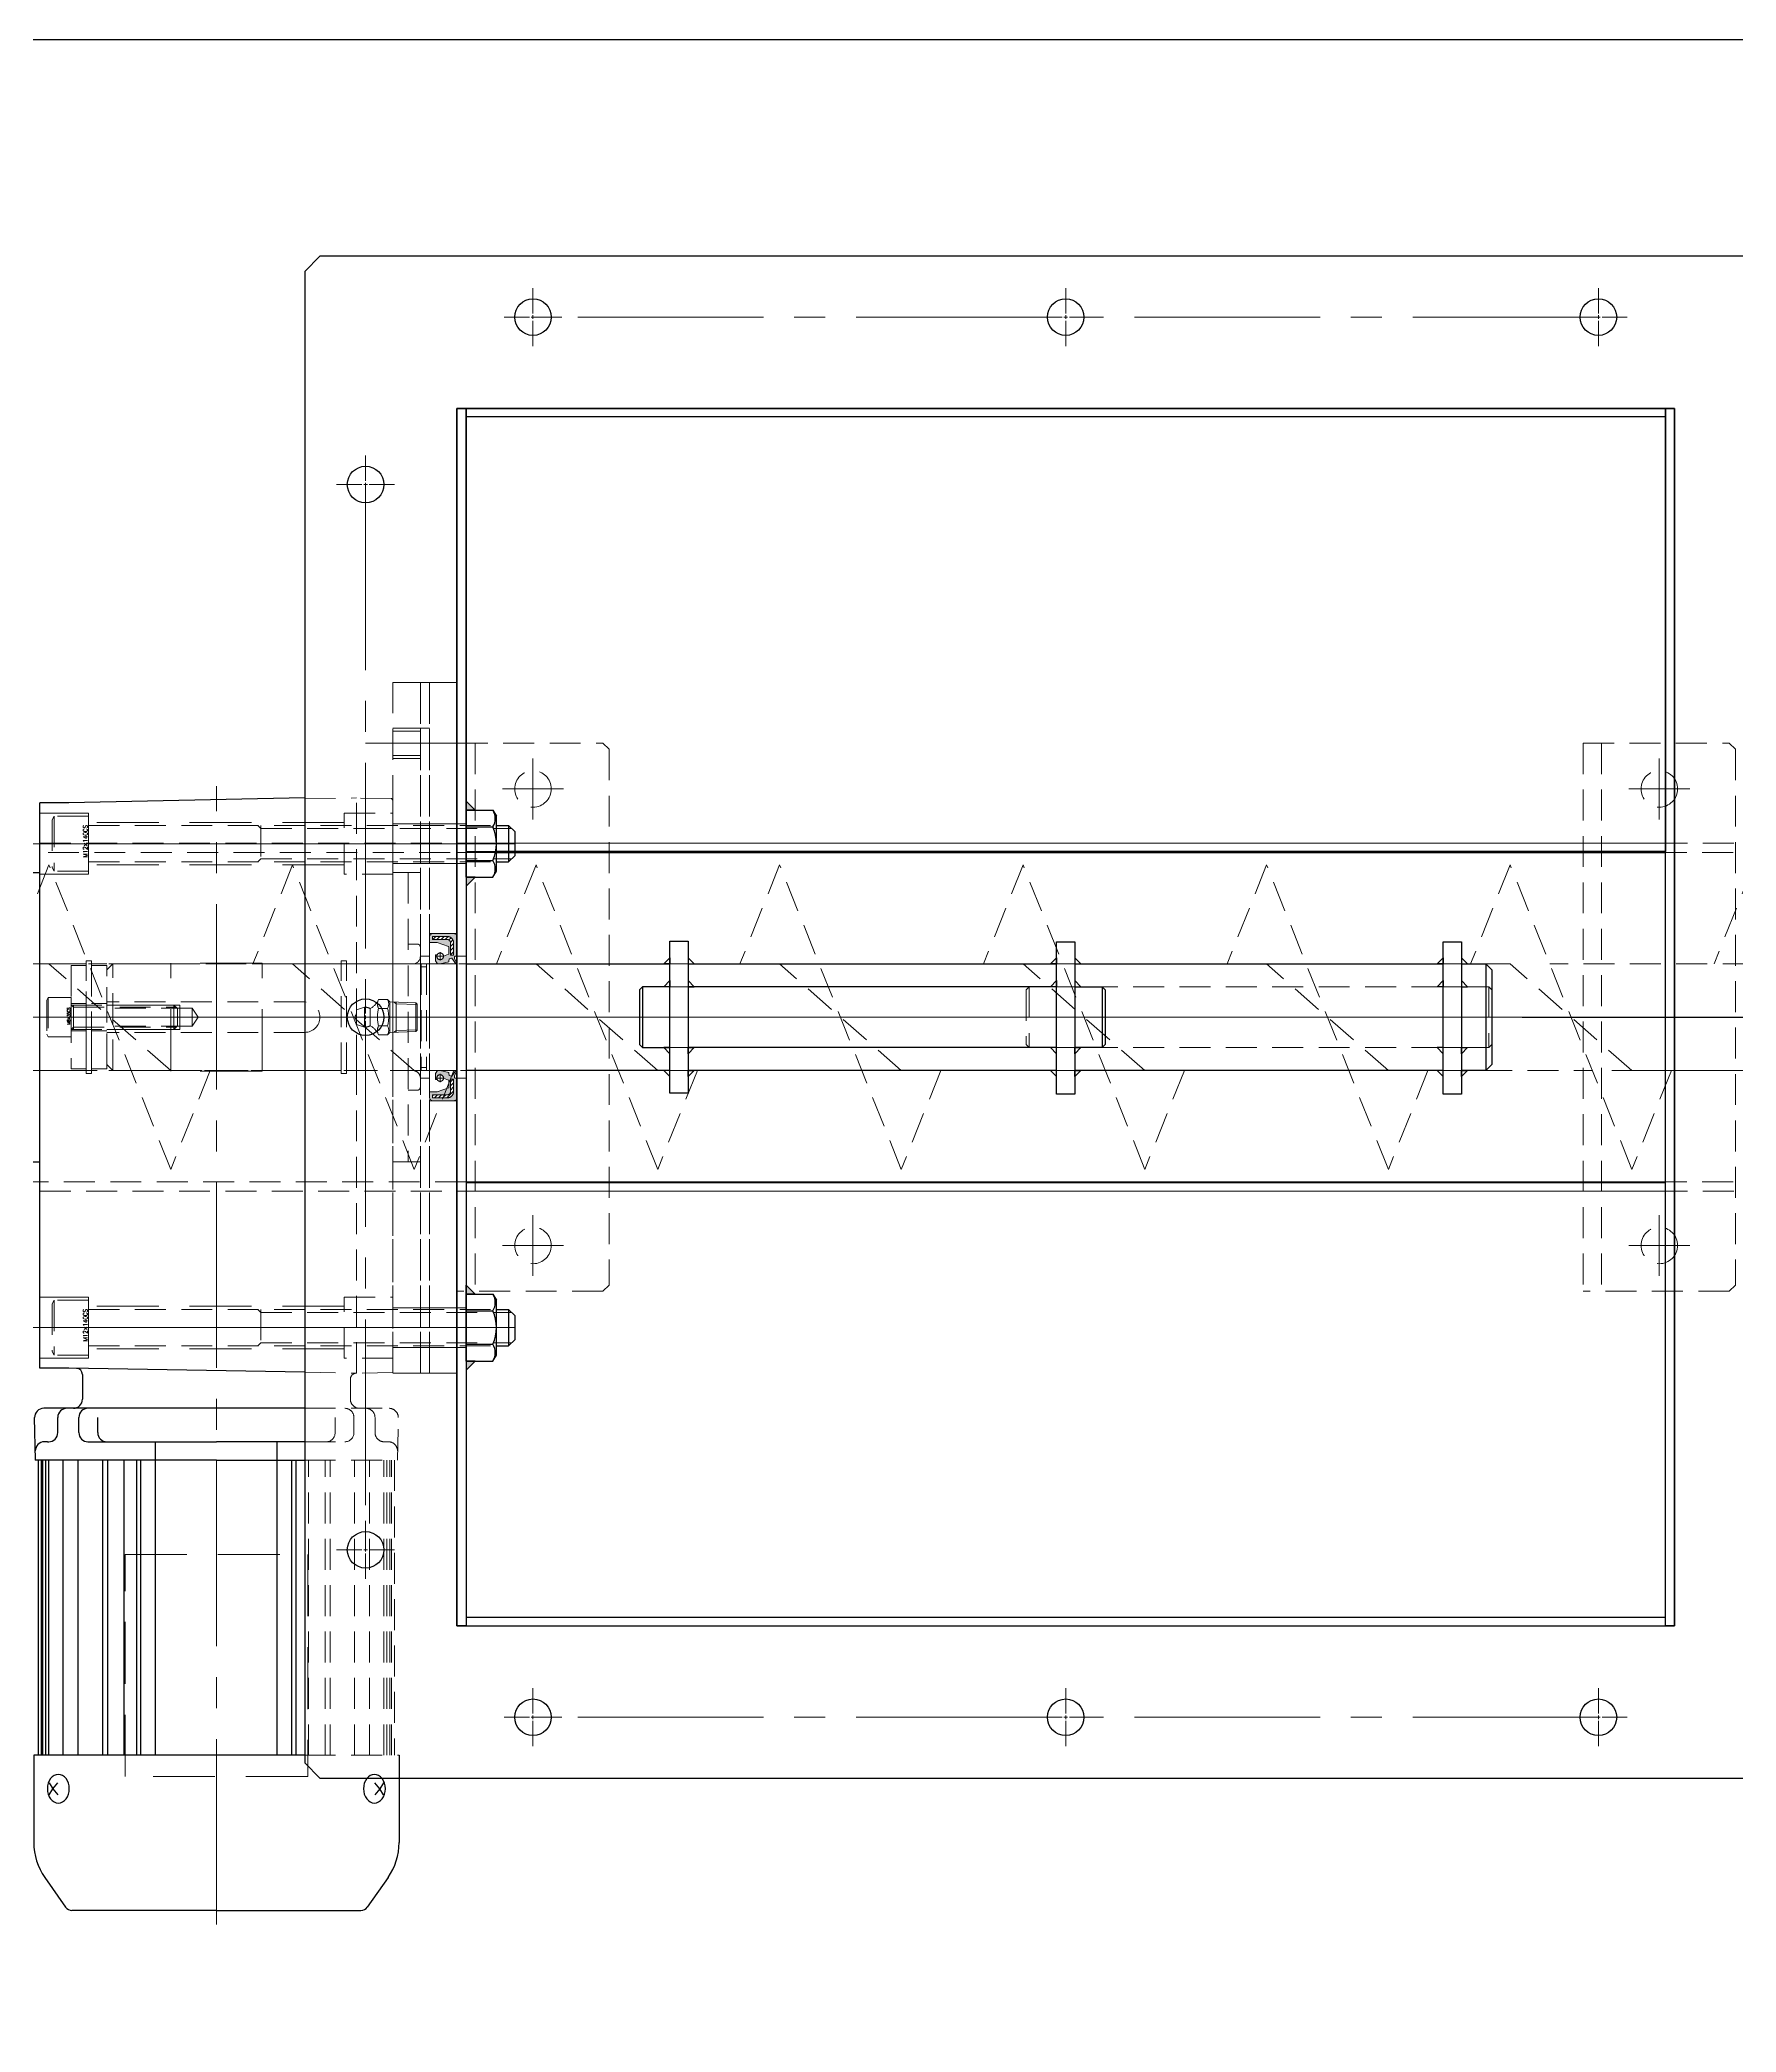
# Model space of a CAD drawing. Header units: millimetres. Extents: x 0 to 49006, y -7876 to 6995.
# Drawn here: x 13089 to 13646, y 5512 to 6166 of the extents above; entities that cross this region are included whole.
import ezdxf

# ---------------------------------------------------------------- set-up
doc = ezdxf.new("R2010")
doc.units = ezdxf.units.MM
doc.header["$LTSCALE"] = 3.2
for name, pattern in [('CENTER', [2, 1.25, -0.25, 0.25, -0.25]), ('CENTER2', [28.575, 19.05, -3.175, 3.175, -3.175]), ('HIDDEN', [9.525, 6.35, -3.175]), ('HIDDEN2', [4.7625, 3.175, -1.5875])]:
    doc.linetypes.add(name, pattern=pattern)
for name, color, linetype, lineweight in [('01_外形線', 7, 'Continuous', 25), ('02_細線', 5, 'Continuous', 13), ('03_かくれ線', 6, 'HIDDEN2', 13), ('04_HIDDEN', 2, 'HIDDEN', 13), ('04_中心線', 1, 'CENTER2', 9)]:
    doc.layers.add(name, color=color, linetype=linetype, lineweight=lineweight)
doc.styles.add('寸法用', font='simplex.shx', dxfattribs={"width": 0.8, "bigfont": '@extfont2.shx'})
pattern_1 = [(45, (5277.058, 5443.6083), (-0.67351921, 0.67351921), [])]

# ---------------------------------------------------------------- blocks, each defined once
blk = doc.blocks.new('*U1676')
at = {"layer": '04_中心線', "color": 0, "linetype": 'CENTER2', "transparency": 16777216}
for p, q in [((0, 1.2), (0, 9.5)), ((-9.5, 0), (-1.2, 0)), ((1.2, 0), (9.5, 0)), ((0, -9.5), (0, -1.2))]:
    blk.add_line(p, q, dxfattribs=at)
at = {"layer": '04_中心線', "color": 0, "linetype": 'Continuous', "transparency": 16777216}
for p, q in [((-0.6, 0), (0.6, 0)), ((0, -0.6), (0, 0.6))]:
    blk.add_line(p, q, dxfattribs=at)
blk = doc.blocks.new('*U1667')
at = {"layer": '04_中心線', "color": 0, "linetype": 'CENTER2', "transparency": 16777216}
for p, q in [((0, 1.2), (0, 9.5)), ((-9.5, 0), (-1.2, 0)), ((1.2, 0), (9.5, 0)), ((0, -9.5), (0, -1.2))]:
    blk.add_line(p, q, dxfattribs=at)
at = {"layer": '04_中心線', "color": 0, "linetype": 'Continuous', "transparency": 16777216}
for p, q in [((-0.6, 0), (0.6, 0)), ((0, -0.6), (0, 0.6))]:
    blk.add_line(p, q, dxfattribs=at)
blk = doc.blocks.new('*U1668')
at = {"layer": '04_中心線', "color": 0, "linetype": 'CENTER2', "transparency": 16777216}
for p, q in [((0, 1.2), (0, 9.5)), ((-9.5, 0), (-1.2, 0)), ((1.2, 0), (9.5, 0)), ((0, -9.5), (0, -1.2))]:
    blk.add_line(p, q, dxfattribs=at)
at = {"layer": '04_中心線', "color": 0, "linetype": 'Continuous', "transparency": 16777216}
for p, q in [((-0.6, 0), (0.6, 0)), ((0, -0.6), (0, 0.6))]:
    blk.add_line(p, q, dxfattribs=at)
blk = doc.blocks.new('*U1669')
at = {"layer": '04_中心線', "color": 0, "linetype": 'CENTER2', "transparency": 16777216}
for p, q in [((0, 1.2), (0, 9.5)), ((-9.5, 0), (-1.2, 0)), ((1.2, 0), (9.5, 0)), ((0, -9.5), (0, -1.2))]:
    blk.add_line(p, q, dxfattribs=at)
at = {"layer": '04_中心線', "color": 0, "linetype": 'Continuous', "transparency": 16777216}
for p, q in [((-0.6, 0), (0.6, 0)), ((0, -0.6), (0, 0.6))]:
    blk.add_line(p, q, dxfattribs=at)
blk = doc.blocks.new('*U1670')
at = {"layer": '04_中心線', "color": 0, "linetype": 'CENTER2', "transparency": 16777216}
for p, q in [((0, 1.2), (0, 9.5)), ((-9.5, 0), (-1.2, 0)), ((1.2, 0), (9.5, 0)), ((0, -9.5), (0, -1.2))]:
    blk.add_line(p, q, dxfattribs=at)
at = {"layer": '04_中心線', "color": 0, "linetype": 'Continuous', "transparency": 16777216}
for p, q in [((-0.6, 0), (0.6, 0)), ((0, -0.6), (0, 0.6))]:
    blk.add_line(p, q, dxfattribs=at)
blk = doc.blocks.new('*U1671')
at = {"layer": '04_中心線', "color": 0, "linetype": 'CENTER2', "transparency": 16777216}
for p, q in [((0, 1.2), (0, 9.5)), ((-9.5, 0), (-1.2, 0)), ((1.2, 0), (9.5, 0)), ((0, -9.5), (0, -1.2))]:
    blk.add_line(p, q, dxfattribs=at)
at = {"layer": '04_中心線', "color": 0, "linetype": 'Continuous', "transparency": 16777216}
for p, q in [((-0.6, 0), (0.6, 0)), ((0, -0.6), (0, 0.6))]:
    blk.add_line(p, q, dxfattribs=at)
blk = doc.blocks.new('*U1675')
at = {"layer": '04_中心線', "color": 0, "linetype": 'CENTER2', "transparency": 16777216}
for p, q in [((0, 1.2), (0, 9.5)), ((-9.5, 0), (-1.2, 0)), ((1.2, 0), (9.5, 0)), ((0, -9.5), (0, -1.2))]:
    blk.add_line(p, q, dxfattribs=at)
at = {"layer": '04_中心線', "color": 0, "linetype": 'Continuous', "transparency": 16777216}
for p, q in [((-0.6, 0), (0.6, 0)), ((0, -0.6), (0, 0.6))]:
    blk.add_line(p, q, dxfattribs=at)
blk = doc.blocks.new('*U1665')
at = {"layer": '04_中心線', "color": 0, "linetype": 'CENTER2', "transparency": 16777216}
for p, q in [((0, 1.2), (0, 9.5)), ((-9.5, 0), (-1.2, 0)), ((1.2, 0), (9.5, 0)), ((0, -9.5), (0, -1.2))]:
    blk.add_line(p, q, dxfattribs=at)
at = {"layer": '04_中心線', "color": 0, "linetype": 'Continuous', "transparency": 16777216}
for p, q in [((-0.6, 0), (0.6, 0)), ((0, -0.6), (0, 0.6))]:
    blk.add_line(p, q, dxfattribs=at)
blk = doc.blocks.new('*U1666')
at = {"layer": '04_中心線', "color": 0, "linetype": 'CENTER2', "transparency": 16777216}
for p, q in [((0, 1.2), (0, 9.5)), ((-9.5, 0), (-1.2, 0)), ((1.2, 0), (9.5, 0)), ((0, -9.5), (0, -1.2))]:
    blk.add_line(p, q, dxfattribs=at)
at = {"layer": '04_中心線', "color": 0, "linetype": 'Continuous', "transparency": 16777216}
for p, q in [((-0.6, 0), (0.6, 0)), ((0, -0.6), (0, 0.6))]:
    blk.add_line(p, q, dxfattribs=at)
blk = doc.blocks.new('GM-SHYF-RH 0.4kW、1／160、＊＊V、60Hzb_1')
at = {"color": 0}
for p, q in [((-23, 125), (0, 125)), ((23, 125), (0, 125)), ((-242.5, 118), (-271.19, 118)), ((-242.5, 29), (-242.5, 118)), ((-47.5, 121), (47.5, 121)), ((-47.5, 121), (-47.5, 116)), ((-24, 124), (-24, 121)), ((24, 124), (24, 121)), ((47.5, 121), (47.5, 116)), ((-282.67, 114.38), (-292.39, 107.57)), ((-255.5, 112.92), (-253.5, 111.74)), ((-253.5, 111.74), (-255.5, 110.09)), ((-251.5, 112.92), (-253.5, 111.74)), ((-253.5, 111.74), (-251.5, 110.09)), ((-145.5, 116.5), (-242.5, 116.5)), ((-242.5, 115.5), (-145.5, 115.5)), ((-242.5, 115), (-145.5, 115)), ((-242.5, 114), (-145.5, 114)), ((-242.5, 113), (-145.5, 113)), ((-145.5, 117.48), (-131.55, 117.74)), ((-145.5, 58), (-145.5, 117.5)), ((-139.5, 113.5), (-139.5, 114.5)), ((-139.5, 113.5), (-139.5, 113.1)), ((-128.5, 29), (-128.5, 114.74)), ((-115.33, 106.5), (-115.33, 116)), ((-115.33, 116), (-15.97, 116)), ((-15.97, 116), (70.37, 116)), ((70.37, 106.5), (70.37, 116)), ((-293.5, 58), (-293.5, 105.44)), ((-242.5, 108.32), (-145.5, 108.32)), ((-136.5, 110.1), (-131.5, 110.1)), ((-116.68, 29), (-115.33, 106.5)), ((72.02, 29), (70.37, 106.5)), ((-242.5, 103.37), (-145.5, 103.37)), ((-139.5, 100.19), (-139.5, 58)), ((-136.5, 103.19), (-131.5, 103.19)), ((-117.38, 102), (-125.5, 102)), ((-242.5, 95.32), (-145.5, 95.32)), ((-242.5, 93.71), (-145.5, 93.71)), ((-136.5, 97), (-131.5, 97)), ((-242.5, 88.28), (-145.5, 88.28)), ((-242.5, 84.19), (-145.5, 84.19)), ((-242.5, 82.83), (-145.5, 82.83)), ((-242.5, 78), (-145.5, 78)), ((-145.5, 78), (-139.5, 78)), ((-293.5, 58), (-293.5, 10.56)), ((-145.5, 58), (-145.5, 29)), ((-139.5, 29), (-139.5, 58)), ((-242.5, 38), (-145.5, 38)), ((-242.5, 33.17), (-145.5, 33.17)), ((-145.5, 38), (-139.5, 38)), ((-242.5, 31.81), (-145.5, 31.81)), ((-282.67, 1.62), (-292.39, 8.43)), ((-253.5, 4.26), (-255.5, 5.91)), ((-255.5, 3.08), (-253.5, 4.26)), ((-253.5, 4.26), (-251.5, 5.91)), ((-251.5, 3.08), (-253.5, 4.26)), ((-242.5, -2), (-271.19, -2))]:
    blk.add_line(p, q, dxfattribs=at)
for points in [[(-248.8, 109.92), (-248.89, 110.63), (-249.16, 111.3), (-249.59, 111.93), (-250.18, 112.47), (-250.89, 112.92), (-251.7, 113.25), (-252.58, 113.46), (-253.5, 113.53), (-254.42, 113.46), (-255.3, 113.25), (-256.11, 112.92), (-256.82, 112.47), (-257.41, 111.93), (-257.84, 111.3), (-258.11, 110.63), (-258.2, 109.92), (-258.11, 109.22), (-257.84, 108.55), (-257.41, 107.92), (-256.82, 107.38), (-256.11, 106.93), (-255.3, 106.59), (-254.42, 106.39), (-253.5, 106.32), (-252.58, 106.39), (-251.7, 106.59), (-250.89, 106.93), (-250.18, 107.38), (-249.59, 107.92), (-249.16, 108.55), (-248.89, 109.22)], [(-248.8, 6.08), (-248.89, 6.78), (-249.16, 7.46), (-249.59, 8.08), (-250.18, 8.62), (-250.89, 9.07), (-251.7, 9.41), (-252.58, 9.61), (-253.5, 9.68), (-254.42, 9.61), (-255.3, 9.41), (-256.11, 9.07), (-256.82, 8.62), (-257.41, 8.08), (-257.84, 7.46), (-258.11, 6.78), (-258.2, 6.08), (-258.11, 5.37), (-257.84, 4.7), (-257.41, 4.08), (-256.82, 3.53), (-256.11, 3.08), (-255.3, 2.75), (-254.42, 2.54), (-253.5, 2.47), (-252.58, 2.54), (-251.7, 2.75), (-250.89, 3.08), (-250.18, 3.53), (-249.59, 4.08), (-249.16, 4.7), (-248.89, 5.37)]]:
    blk.add_lwpolyline(points, close=True, dxfattribs=at)
for centre, radius, start, end in [((-23, 124), 1, 90, 180), ((23, 124), 1, 0, 90), ((-271.19, 98), 20, 90, 125), ((-142.5, 114.5), 3, 0, 90), ((-136.5, 113.1), 3, 180, 270), ((-131.5, 114.74), 3, 0, 90.98117), ((-290.9, 105.44), 2.6, 125, 180), ((-131.5, 107.1), 3, 0, 90), ((-125.5, 105), 3, 180, 270), ((-136.5, 100.19), 3, 90, 180), ((-131.5, 100.19), 3, 0, 90), ((-117.38, 104), 2, 270, 359), ((-136.5, 94), 3, 90, 180), ((-290.9, 10.56), 2.6, 180, 235), ((-271.19, 18), 20, 235, 270)]:
    blk.add_arc(centre, radius, start, end, dxfattribs=at)
at = {"layer": '03_かくれ線', "linetype": 'HIDDEN'}
for p, q in [((-17.5, 100.75), (-17.5, 122.5)), ((17.5, 100.75), (17.5, 122.5)), ((-112, 116), (-112, 100)), ((-92, 100), (-92, 116)), ((47, 116), (47, 100)), ((67, 100), (67, 116)), ((-112, 100), (-92, 100)), ((-109, 16), (-109, 100)), ((-95, 16), (-95, 100)), ((-18.5, 99), (-18.5, 100.75)), ((-18.5, 100.75), (18.5, 100.75)), ((-18.5, 99), (18.5, 99)), ((-17.5, 73), (-17.5, 99)), ((17.5, 73), (17.5, 99)), ((18.5, 99), (18.5, 100.75)), ((47, 100), (67, 100)), ((50, 16), (50, 100)), ((64, 16), (64, 100)), ((-17.7, 43), (-17.7, 73)), ((-17.7, 73), (17.7, 73)), ((17.7, 43), (17.7, 73)), ((-17.7, 43), (17.7, 43)), ((-17.5, 17), (-17.5, 43)), ((17.5, 17), (17.5, 43))]:
    blk.add_line(p, q, dxfattribs=at)
at = {"layer": '03_かくれ線'}
for p, q in [((-242.5, 29), (-242.5, -2)), ((-242.5, 27.72), (-145.5, 27.72)), ((-145.5, 29), (-145.5, -1.5)), ((-139.5, 29), (-139.5, 15.82)), ((-128.5, 29), (-128.5, 1.26)), ((-116.68, 29), (-116.98, 12)), ((71.72, 29), (72.02, 12)), ((-242.5, 22.29), (-145.5, 22.29)), ((-242.5, 20.68), (-145.5, 20.68)), ((-136.5, 19), (-131.5, 19)), ((-125.5, 14), (-118.98, 14)), ((-112, 0), (-112, 16)), ((-112, 16), (-92, 16)), ((-92, 16), (-92, 0)), ((-18.5, 17), (-18.5, 15.25)), ((-18.5, 17), (18.5, 17)), ((-18.5, 15.25), (18.5, 15.25)), ((-17.5, 15.25), (-17.5, -6.5)), ((17.5, 15.25), (17.5, -6.5)), ((18.5, 17), (18.5, 15.25)), ((47, 0), (47, 16)), ((47, 16), (67, 16)), ((67, 16), (67, 0)), ((-242.5, 12.63), (-145.5, 12.63)), ((-242.5, 7.68), (-145.5, 7.68)), ((-136.5, 12.82), (-131.5, 12.82)), ((-116.77, 0), (-116.98, 12)), ((-116.98, 12), (-15.97, 12)), ((-15.97, 12), (72.02, 12)), ((71.82, 0.5), (72.02, 12)), ((-242.5, 3), (-145.5, 3)), ((-242.5, 2), (-145.5, 2)), ((-242.5, 1), (-145.5, 1)), ((-242.5, 0.5), (-145.5, 0.5)), ((-139.5, 2.5), (-139.5, 2.9)), ((-139.5, 2.5), (-139.5, 2.9)), ((-139.5, 2.5), (-139.5, 1.5)), ((-136.5, 5.9), (-131.5, 5.9)), ((-15.97, 0), (-116.77, 0)), ((-47.5, -5), (-47.5, 0)), ((-15.97, 0), (71.31, 0)), ((47.5, -5), (47.5, 0)), ((71.31, 0), (71.82, 0.5)), ((-250, -2), (-242.5, -2)), ((-145.5, -0.5), (-242.5, -0.5)), ((-145.5, -1.48), (-131.55, -1.74)), ((47.5, -5), (-47.5, -5)), ((-24, -8), (-24, -5)), ((24, -8), (24, -5)), ((-23, -9), (0, -9)), ((23, -9), (0, -9))]:
    blk.add_line(p, q, dxfattribs=at)
at = {"layer": '03_かくれ線', "linetype": 'HIDDEN'}
blk.add_lwpolyline([(-249.5, 88), (-176.5, 88), (-176.5, 28), (-249.5, 28)], close=True, dxfattribs=at)
for centre, start, end in [((-20, 122.5), 0, 90), ((20, 122.5), 90, 180)]:
    blk.add_arc(centre, 2.5, start, end, dxfattribs=at)
at = {"layer": '03_かくれ線'}
for centre, radius, start, end in [((-136.5, 22), 3, 180, 270), ((-136.5, 15.82), 3, 180, 270), ((-131.5, 15.82), 3, 270, 0), ((-125.5, 11), 3, 90, 180), ((-118.98, 12), 2, 359, 90), ((-131.5, 8.9), 3, 270, 0), ((-142.5, 1.5), 3, 270, 0), ((-136.5, 2.9), 3, 90, 180), ((-131.5, 1.26), 3, 269.01883, 0), ((-20, -6.5), 2.5, 270, 0), ((20, -6.5), 2.5, 180, 270), ((-23, -8), 1, 180, 270), ((23, -8), 1, 270, 0)]:
    blk.add_arc(centre, radius, start, end, dxfattribs=at)
at = {"layer": '04_中心線'}
blk.add_line((0, 125), (0, -9), dxfattribs=at)
at = {"layer": '04_中心線', "linetype": 'CENTER2'}
for p, q in [((-102, -2.54), (-102, 118.76)), ((57, -2.54), (57, 118.76)), ((-298.13, 58), (75.91, 58))]:
    blk.add_line(p, q, dxfattribs=at)

msp = doc.modelspace()

# ---------------------------------------------------------------- hatches: boundary and pattern name
h = msp.add_hatch(color=256)
h.dxf.hatch_style = 1
h.paths.add_polyline_path([(13231.73, 5891.13), (13228.73, 5891.13), (13228.73, 5888.13)])
h.paths.add_polyline_path([(13228.73, 5916.069), (13228.73, 5913.069), (13231.73, 5913.069)])
h = msp.add_hatch(color=256)
h.dxf.hatch_style = 1
h.paths.add_polyline_path([(13231.73, 5732.13), (13228.73, 5732.13), (13228.73, 5729.13)])
h.paths.add_polyline_path([(13228.73, 5757.069), (13228.73, 5754.069), (13231.73, 5754.069)])
at = {"layer": '03_かくれ線', "transparency": 33554521}
h = msp.add_hatch(color=256, dxfattribs=at)
h.dxf.hatch_style = 1
h.paths.add_polyline_path([(13221.33, 5865.1), (13222.994, 5865.749, 0.3088836), (13223.058, 5865.843), (13223.058, 5868.195, 0.3190695), (13222.991, 5868.289), (13219.23, 5869.6), (13216.83, 5869.6, -0.4142136), (13216.73, 5869.7), (13216.73, 5871.6), (13216.87, 5871.815), (13216.87, 5872, -0.5051343), (13217, 5872.095), (13217.705, 5872.582, -0.1522158), (13217.762, 5872.6), (13224.707, 5872.6, -0.1164338), (13224.752, 5872.589), (13225.675, 5872.127, -0.284079), (13225.73, 5872.038), (13225.73, 5865.2, -0.4142136), (13225.63, 5865.1), (13225.178, 5865.1, 0.4142136), (13224.928, 5864.85), (13224.928, 5864.27), (13225.73, 5862.875), (13225.438, 5862.6), (13224.082, 5864.481, 0.3459578), (13223.963, 5864.515), (13223.272, 5864.234, 0.2442226), (13223.182, 5864.129), (13223.058, 5863.591), (13223.058, 5863.262), (13220.23, 5862.6), (13219.393, 5862.6), (13218.747, 5863.59, -0.1455715), (13218.73, 5863.644), (13218.73, 5865.519, -0.4142136), (13218.83, 5865.619), (13219.261, 5865.619, 1.2821135)])
h.paths.add_polyline_path([(13223.624, 5865.485), (13224.624, 5865.485), (13224.624, 5869.6, 0.4142136), (13222.624, 5871.6), (13217.68, 5871.6), (13217.68, 5870.6), (13222.624, 5870.6, -0.4142136), (13223.624, 5869.6)], flags=16)
at = {"layer": '03_かくれ線'}
h = msp.add_hatch(dxfattribs=at)
h.set_pattern_fill('ANSI31', color=256, scale=0.3, angle=360)
h.set_pattern_definition(pattern_1)
h.paths.add_polyline_path([(13224.624, 5869.6), (13224.624, 5865.485), (13223.624, 5865.485), (13223.624, 5869.6, 0.4142136), (13222.624, 5870.6), (13217.68, 5870.6), (13217.68, 5871.6), (13222.624, 5871.6, -0.4142136)])
at = {"layer": '03_かくれ線', "transparency": 33554521}
h = msp.add_hatch(color=256, dxfattribs=at)
h.dxf.hatch_style = 1
h.paths.add_polyline_path([(13221.33, 5825.1), (13222.994, 5824.45, -0.3088836), (13223.058, 5824.356), (13223.058, 5822.004, -0.3190695), (13222.991, 5821.91), (13219.23, 5820.6), (13216.83, 5820.6, 0.4142136), (13216.73, 5820.5), (13216.73, 5818.6), (13216.87, 5818.385), (13216.87, 5818.2, 0.5051343), (13217, 5818.104), (13217.705, 5817.617, 0.1522158), (13217.762, 5817.6), (13224.707, 5817.6, 0.1164338), (13224.752, 5817.61), (13225.675, 5818.072, 0.284079), (13225.73, 5818.161), (13225.73, 5825, 0.4142136), (13225.63, 5825.1), (13225.178, 5825.1, -0.4142136), (13224.928, 5825.35), (13224.928, 5825.929), (13225.73, 5827.324), (13225.438, 5827.6), (13224.082, 5825.718, -0.3459578), (13223.963, 5825.684), (13223.272, 5825.965, -0.2442226), (13223.182, 5826.07), (13223.058, 5826.608), (13223.058, 5826.937), (13220.23, 5827.6), (13219.393, 5827.6), (13218.747, 5826.609, 0.1455715), (13218.73, 5826.555), (13218.73, 5824.68, 0.4142136), (13218.83, 5824.58), (13219.261, 5824.58, -1.2821135)])
h.paths.add_polyline_path([(13223.624, 5824.714), (13224.624, 5824.714), (13224.624, 5820.6, -0.4142136), (13222.624, 5818.6), (13217.68, 5818.6), (13217.68, 5819.6), (13222.624, 5819.6, 0.4142136), (13223.624, 5820.6)], flags=16)
at = {"layer": '03_かくれ線'}
h = msp.add_hatch(dxfattribs=at)
h.set_pattern_fill('ANSI31', color=256, scale=0.3, angle=360)
h.set_pattern_definition(pattern_1)
h.paths.add_polyline_path([(13224.624, 5820.6), (13224.624, 5824.714), (13223.624, 5824.714), (13223.624, 5820.6, -0.4142136), (13222.624, 5819.6), (13217.68, 5819.6), (13217.68, 5818.6), (13222.624, 5818.6, 0.4142136)])

# ---------------------------------------------------------------- linework, layer by layer
for p, q in [((13228.73, 5899.5), (13228.73, 6045.1)), ((13228.73, 6045.1), (13622.73, 6045.1)), ((13622.73, 6042.35), (13228.73, 6042.35)), ((13622.73, 6045.1), (13622.73, 5899.5)), ((13622.73, 5899.5), (13238.73, 5899.5)), ((13238.73, 5899.25), (13622.73, 5899.25)), ((13575.73, 5845.1), (14003.726, 5845.1)), ((13228.73, 5790.95), (13622.73, 5790.95)), ((13622.73, 5647.85), (13228.73, 5647.85))]:
    msp.add_line(p, q)
at = {"color": 0}
for p, q in [((13563.73, 5862.6), (13563.73, 5827.6)), ((13286.73, 5855.1), (13285.73, 5854.1)), ((13285.73, 5854.1), (13285.73, 5836.1)), ((13295.73, 5855.1), (13286.73, 5855.1)), ((13286.73, 5855.1), (13286.73, 5835.1)), ((13428.732, 5855.1), (13437.732, 5855.1)), ((13437.732, 5855.1), (13437.732, 5835.1)), ((13437.732, 5855.1), (13438.732, 5854.1)), ((13438.732, 5854.1), (13438.732, 5836.1)), ((13285.73, 5836.1), (13286.73, 5835.1)), ((13286.73, 5835.1), (13295.73, 5835.1)), ((13437.732, 5835.1), (13428.732, 5835.1)), ((13438.732, 5836.1), (13437.732, 5835.1))]:
    msp.add_line(p, q, dxfattribs=at)
for points in [[(13670.73, 6095.1), (13180.73, 6095.1), (13175.73, 6090.1), (13175.73, 5600.1), (13180.73, 5595.1), (13670.73, 5595.1), (13675.73, 5600.1), (13675.73, 6090.1)], [(13625.73, 6045.1), (13225.73, 6045.1), (13225.73, 5645.1), (13625.73, 5645.1)], [(13301.73, 5870.1), (13301.73, 5820.1), (13295.73, 5820.1), (13295.73, 5870.1)], [(13428.732, 5869.845), (13428.732, 5819.845), (13422.732, 5819.845), (13422.732, 5869.845)], [(13555.73, 5869.845), (13555.73, 5819.845), (13549.73, 5819.845), (13549.73, 5869.845)]]:
    msp.add_lwpolyline(points, close=True, dxfattribs=at)
for points in [[(13228.73, 5645.1), (13225.73, 5645.1), (13225.73, 6045.1), (13228.73, 6045.1)], [(13625.73, 5645.1), (13622.73, 5645.1), (13622.73, 6045.1), (13625.73, 6045.1)], [(13622.73, 5790.7), (13228.73, 5790.7), (13228.73, 5645.1), (13622.73, 5645.1)]]:
    msp.add_lwpolyline(points, close=True)
for points in [[(13231.73, 5913.069), (13228.73, 5913.069), (13228.73, 5916.069), (13231.73, 5913.069)], [(13228.73, 5913.069), (13237.593, 5913.069)], [(13228.73, 5891.13), (13228.73, 5913.069)], [(13237.593, 5913.069), (13238.73, 5911.1)], [(13238.73, 5893.1), (13238.73, 5911.1)], [(13228.73, 5907.584), (13237.593, 5907.584)], [(13228.73, 5896.615), (13237.593, 5896.615)], [(13228.73, 5891.13), (13237.593, 5891.13)], [(13231.73, 5891.13), (13228.73, 5891.13), (13228.73, 5888.13), (13231.73, 5891.13)], [(13237.593, 5891.13), (13238.73, 5893.1)], [(13231.73, 5754.069), (13228.73, 5754.069), (13228.73, 5757.069), (13231.73, 5754.069)], [(13228.73, 5754.069), (13237.593, 5754.069)], [(13228.73, 5732.13), (13228.73, 5754.069)], [(13237.593, 5754.069), (13238.73, 5752.1)], [(13228.73, 5748.584), (13237.593, 5748.584)], [(13238.73, 5734.1), (13238.73, 5752.1)], [(13228.73, 5737.615), (13237.593, 5737.615)], [(13237.593, 5732.13), (13238.73, 5734.1)], [(13228.73, 5732.13), (13237.593, 5732.13)], [(13231.73, 5732.13), (13228.73, 5732.13), (13228.73, 5729.13), (13231.73, 5732.13)]]:
    msp.add_lwpolyline(points)
for points in [[(13237.593, 5907.584, 0.2679491), (13237.593, 5913.069)], [(13237.593, 5896.615, 0.2073316), (13237.593, 5907.584)], [(13237.593, 5891.13, 0.2679491), (13237.593, 5896.615)], [(13237.593, 5748.584, 0.2679491), (13237.593, 5754.069)], [(13237.593, 5737.615, 0.2073316), (13237.593, 5748.584)], [(13237.593, 5732.13, 0.2679491), (13237.593, 5737.615)]]:
    msp.add_lwpolyline(points, format="xyb")
for points in [[(13228.732, 5862.6), (13295.73, 5862.6)], [(13301.73, 5862.6), (13422.732, 5862.6)], [(13428.732, 5862.6), (13549.73, 5862.6)], [(13555.73, 5862.6), (13563.73, 5862.6), (13565.73, 5860.6), (13565.73, 5829.6), (13563.73, 5827.6), (13555.73, 5827.6)], [(13422.732, 5855.1), (13301.73, 5855.1)], [(13422.732, 5835.1), (13301.73, 5835.1)], [(13295.73, 5827.6), (13228.732, 5827.6)], [(13422.732, 5827.6), (13301.73, 5827.6)], [(13549.73, 5827.6), (13428.732, 5827.6)]]:
    msp.add_lwpolyline(points, dxfattribs=at)
at = {"color": 3}
for points in [[(13295.73, 5862.6), (13293.73, 5862.6), (13293.73, 5862.6), (13295.73, 5864.6)], [(13301.73, 5862.6), (13303.73, 5862.6), (13303.73, 5862.6), (13301.73, 5864.6)], [(13422.732, 5862.6), (13420.732, 5862.6), (13420.732, 5862.6), (13422.732, 5864.6)], [(13428.732, 5862.6), (13430.732, 5862.6), (13430.732, 5862.6), (13428.732, 5864.6)], [(13549.73, 5862.6), (13547.73, 5862.6), (13547.73, 5862.6), (13549.73, 5864.6)], [(13555.73, 5862.6), (13557.73, 5862.6), (13557.73, 5862.6), (13555.73, 5864.6)], [(13295.73, 5855.1), (13293.73, 5855.1), (13293.73, 5855.1), (13295.73, 5857.1)], [(13301.73, 5855.1), (13303.73, 5855.1), (13303.73, 5855.1), (13301.73, 5857.1)], [(13422.732, 5855.1), (13420.732, 5855.1), (13420.732, 5855.1), (13422.732, 5857.1)], [(13428.732, 5855.1), (13430.732, 5855.1), (13430.732, 5855.1), (13428.732, 5857.1)], [(13549.73, 5855.1), (13547.73, 5855.1), (13547.73, 5855.1), (13549.73, 5857.1)], [(13555.73, 5855.1), (13557.73, 5855.1), (13557.73, 5855.1), (13555.73, 5857.1)], [(13295.73, 5835.1), (13293.73, 5835.1), (13293.73, 5835.1), (13295.73, 5833.1)], [(13301.73, 5835.1), (13303.73, 5835.1), (13303.73, 5835.1), (13301.73, 5833.1)], [(13422.732, 5835.1), (13420.732, 5835.1), (13420.732, 5835.1), (13422.732, 5833.1)], [(13428.732, 5835.1), (13430.732, 5835.1), (13430.732, 5835.1), (13428.732, 5833.1)], [(13549.73, 5835.1), (13547.73, 5835.1), (13547.73, 5835.1), (13549.73, 5833.1)], [(13555.73, 5835.1), (13557.73, 5835.1), (13557.73, 5835.1), (13555.73, 5833.1)], [(13295.73, 5827.6), (13293.73, 5827.6), (13293.73, 5827.6), (13295.73, 5825.6)], [(13301.73, 5827.6), (13303.73, 5827.6), (13303.73, 5827.6), (13301.73, 5825.6)], [(13422.732, 5827.6), (13420.732, 5827.6), (13420.732, 5827.6), (13422.732, 5825.6)], [(13428.732, 5827.6), (13430.732, 5827.6), (13430.732, 5827.6), (13428.732, 5825.6)], [(13549.73, 5827.6), (13547.73, 5827.6), (13547.73, 5827.6), (13549.73, 5825.6)], [(13555.73, 5827.6), (13557.73, 5827.6), (13557.73, 5827.6), (13555.73, 5825.6)]]:
    msp.add_lwpolyline(points, close=True, dxfattribs=at)
at = {"color": 0}
for centre in [(13250.73, 6075.1), (13425.73, 6075.1), (13600.73, 6075.1), (13195.73, 6020.1), (13195.73, 5845.1), (13195.73, 5670.1), (13250.73, 5615.1), (13425.73, 5615.1), (13600.73, 5615.1)]:
    msp.add_circle(centre, 6, dxfattribs=at)
at = {"layer": '01_外形線'}
for points in [[(13238.73, 5908.1), (13242.73, 5908.1)], [(13242.73, 5908.1), (13244.73, 5906.1)], [(13242.73, 5908.1), (13242.73, 5896.1)], [(13244.73, 5906.1), (13244.73, 5898.1)], [(13242.73, 5896.1), (13244.73, 5898.1)], [(13238.73, 5896.1), (13242.73, 5896.1)], [(13238.73, 5749.1), (13242.73, 5749.1)], [(13242.73, 5749.1), (13244.73, 5747.1)], [(13242.73, 5749.1), (13242.73, 5737.1)], [(13244.73, 5747.1), (13244.73, 5739.1)], [(13238.73, 5737.1), (13242.73, 5737.1)], [(13242.73, 5737.1), (13244.73, 5739.1)]]:
    msp.add_lwpolyline(points, dxfattribs=at)
at = {"layer": '02_細線'}
for points in [[(13238.73, 5907.1), (13243.73, 5907.1)], [(13238.73, 5897.1), (13243.73, 5897.1)], [(13238.73, 5748.1), (13243.73, 5748.1)], [(13238.73, 5738.1), (13243.73, 5738.1)]]:
    msp.add_lwpolyline(points, dxfattribs=at)
at = {"layer": '03_かくれ線'}
for p, q in [((13204.73, 5940.1), (13213.73, 5940.1)), ((13204.73, 5939.1), (13213.73, 5939.1)), ((13213.73, 5940.1), (13216.73, 5940.1)), ((13204.73, 5931.1), (13213.73, 5931.1)), ((13225.73, 5935.1), (13273.73, 5935.1)), ((13225.73, 5935.1), (13225.73, 5755.1)), ((13231.73, 5935.1), (13231.73, 5755.1)), ((13275.73, 5933.1), (13273.73, 5935.1)), ((13275.73, 5933.1), (13275.73, 5757.1)), ((13595.73, 5935.1), (13643.73, 5935.1)), ((13595.73, 5935.1), (13595.73, 5755.1)), ((13601.73, 5935.1), (13601.73, 5755.1)), ((13645.73, 5933.1), (13643.73, 5935.1)), ((13645.73, 5933.1), (13645.73, 5757.1)), ((13204.73, 5930.1), (13213.73, 5930.1)), ((13204.73, 5908.6), (13213.73, 5908.6)), ((13213.73, 5908.6), (13216.73, 5908.6)), ((13216.73, 5908.6), (13225.73, 5908.6)), ((13225.73, 5908.6), (13228.73, 5908.6)), ((13238.73, 5899.25), (12765.73, 5899.25)), ((13088.73, 5902.25), (13227.73, 5902.25)), ((13225.73, 5787.95), (13225.73, 5902.25)), ((13225.73, 5899.25), (13228.73, 5899.25)), ((13675.73, 5902.25), (13227.73, 5902.25)), ((13622.73, 5902.25), (13228.73, 5902.25)), ((13238.73, 5899.5), (13228.73, 5899.5)), ((13690.73, 5899.25), (13622.73, 5899.25)), ((13622.73, 5899.25), (13625.73, 5899.25)), ((13625.73, 5787.95), (13625.73, 5902.25)), ((13091.73, 5895.1), (13078.73, 5862.6)), ((13131.73, 5795.1), (13091.73, 5895.1)), ((13171.73, 5895.1), (13158.73, 5862.6)), ((13211.73, 5795.1), (13171.73, 5895.1)), ((13204.73, 5895.6), (13213.73, 5895.6)), ((13204.73, 5892.6), (13213.73, 5892.6)), ((13213.73, 5895.6), (13216.73, 5895.6)), ((13216.73, 5895.6), (13225.73, 5895.6)), ((13225.73, 5895.6), (13228.73, 5895.6)), ((13251.73, 5895.1), (13238.73, 5862.6)), ((13291.73, 5795.1), (13251.73, 5895.1)), ((13331.73, 5895.1), (13318.73, 5862.6)), ((13371.73, 5795.1), (13331.73, 5895.1)), ((13411.73, 5895.1), (13398.73, 5862.6)), ((13451.73, 5795.1), (13411.73, 5895.1)), ((13491.73, 5895.1), (13478.73, 5862.6)), ((13531.73, 5795.1), (13491.73, 5895.1)), ((13571.73, 5895.1), (13558.73, 5862.6)), ((13611.73, 5795.1), (13571.73, 5895.1)), ((13651.73, 5895.1), (13638.73, 5862.6)), ((13216.73, 5872.6), (13225.73, 5872.6)), ((13213.73, 5865.1), (13216.73, 5865.1)), ((13225.73, 5865.1), (13228.73, 5865.1)), ((13131.73, 5827.6), (13091.73, 5862.6)), ((13112.732, 5827.6), (13112.732, 5862.6)), ((13211.73, 5827.6), (13171.73, 5862.6)), ((13213.982, 5862.6), (13213.982, 5827.6)), ((13213.982, 5861.6), (13215.732, 5861.6)), ((13215.732, 5862.6), (13215.732, 5827.6)), ((13215.732, 5862.6), (13228.732, 5862.6)), ((13291.73, 5827.6), (13251.73, 5862.6)), ((13295.73, 5862.6), (13301.73, 5862.6)), ((13371.73, 5827.6), (13331.73, 5862.6)), ((13451.73, 5827.6), (13411.73, 5862.6)), ((13428.732, 5862.6), (13422.732, 5862.6)), ((13531.73, 5827.6), (13491.73, 5862.6)), ((13555.73, 5862.6), (13549.73, 5862.6)), ((13611.73, 5827.6), (13571.73, 5862.6)), ((13295.73, 5855.1), (13301.73, 5855.1)), ((13413.732, 5855.1), (13412.732, 5854.1)), ((13412.732, 5854.1), (13412.732, 5836.1)), ((13413.732, 5855.1), (13413.732, 5835.1)), ((13564.73, 5855.1), (13564.73, 5835.1)), ((13564.73, 5855.1), (13565.73, 5854.1)), ((13565.73, 5854.1), (13565.73, 5836.1)), ((13103.98, 5849.6), (13098.98, 5849.6)), ((13110.732, 5849.6), (13105.732, 5849.6)), ((13175.732, 5850.1), (13110.732, 5850.1)), ((13134.732, 5849.1), (13110.732, 5849.1)), ((13138.732, 5848.1), (13110.732, 5848.1)), ((13134.732, 5849.1), (13134.732, 5841.1)), ((13138.732, 5848.1), (13138.732, 5842.1)), ((13140.734, 5845.1), (13138.732, 5848.1)), ((13192.73, 5847.501), (13195.43, 5848.401)), ((13192.73, 5842.701), (13192.73, 5847.501)), ((13195.43, 5841.801), (13195.43, 5848.401)), ((13197.23, 5842.301), (13197.23, 5847.901)), ((13199.978, 5850.874), (13202.978, 5850.874)), ((13199.978, 5847.987), (13202.978, 5847.987)), ((13203.73, 5850.122), (13202.978, 5850.874)), ((13212.214, 5849.857), (13203.73, 5850.122)), ((13203.73, 5840.101), (13203.73, 5850.101)), ((13205.73, 5850.001), (13205.73, 5840.201)), ((13212.73, 5849.341), (13212.214, 5849.857)), ((13212.23, 5840.345), (13212.23, 5849.841)), ((13212.73, 5840.877), (13212.73, 5849.341)), ((13103.98, 5840.6), (13098.98, 5840.6)), ((13110.732, 5840.6), (13105.732, 5840.6)), ((13138.732, 5842.1), (13110.732, 5842.1)), ((13134.732, 5841.1), (13110.732, 5841.1)), ((13175.732, 5840.1), (13110.732, 5840.1)), ((13138.732, 5842.1), (13140.734, 5845.1)), ((13192.73, 5842.701), (13195.43, 5841.801)), ((13199.978, 5842.214), (13202.978, 5842.214)), ((13199.978, 5839.327), (13202.978, 5839.327)), ((13202.978, 5839.327), (13203.73, 5840.079)), ((13203.73, 5845.101), (13203.73, 5845.101)), ((13203.73, 5842.601), (13203.73, 5842.601)), ((13203.73, 5840.079), (13212.231, 5840.345)), ((13212.231, 5840.345), (13212.73, 5840.877)), ((13295.73, 5835.1), (13301.73, 5835.1)), ((13412.732, 5836.1), (13413.732, 5835.1)), ((13565.73, 5836.1), (13564.73, 5835.1)), ((13144.73, 5827.6), (13131.73, 5795.1)), ((13224.73, 5827.6), (13211.73, 5795.1)), ((13213.982, 5828.6), (13215.732, 5828.6)), ((13215.732, 5827.6), (13228.732, 5827.6)), ((13304.73, 5827.6), (13291.73, 5795.1)), ((13295.73, 5827.6), (13301.73, 5827.6)), ((13384.73, 5827.6), (13371.73, 5795.1)), ((13428.732, 5827.6), (13422.732, 5827.6)), ((13464.73, 5827.6), (13451.73, 5795.1)), ((13544.73, 5827.6), (13531.73, 5795.1)), ((13555.73, 5827.6), (13549.73, 5827.6)), ((13605.168, 5827.599), (13749.13, 5827.599)), ((13611.73, 5827.6), (13749.13, 5827.599)), ((13624.73, 5827.6), (13611.73, 5795.1)), ((13213.73, 5825.1), (13216.73, 5825.1)), ((13225.73, 5825.1), (13228.73, 5825.1)), ((13216.73, 5817.6), (13225.73, 5817.6)), ((13204.73, 5797.6), (13213.73, 5797.6)), ((13228.73, 5790.95), (12765.73, 5790.95)), ((13088.73, 5787.95), (13227.73, 5787.95)), ((13225.73, 5790.95), (13228.73, 5790.95)), ((13675.73, 5787.95), (13227.73, 5787.95)), ((13622.73, 5787.95), (13228.73, 5787.95)), ((13690.73, 5790.95), (13622.73, 5790.95)), ((13622.73, 5790.95), (13625.73, 5790.95)), ((13273.73, 5755.1), (13225.73, 5755.1)), ((13273.73, 5755.1), (13275.73, 5757.1)), ((13643.73, 5755.1), (13595.73, 5755.1)), ((13643.73, 5755.1), (13645.73, 5757.1)), ((13204.73, 5749.6), (13213.73, 5749.6)), ((13213.73, 5749.6), (13216.73, 5749.6)), ((13216.73, 5749.6), (13225.73, 5749.6)), ((13225.73, 5749.6), (13228.73, 5749.6)), ((13204.73, 5736.6), (13213.73, 5736.6)), ((13213.73, 5736.6), (13216.73, 5736.6)), ((13216.73, 5736.6), (13225.73, 5736.6)), ((13225.73, 5736.6), (13228.73, 5736.6))]:
    msp.add_line(p, q, dxfattribs=at)
at = {"layer": '03_かくれ線', "linetype": 'Continuous'}
for p, q in [((13205.73, 5849.478), (13205.131, 5850.078)), ((13212.73, 5849.26), (13205.73, 5849.478)), ((13205.73, 5840.723), (13205.131, 5840.123)), ((13205.73, 5840.723), (13212.73, 5840.942))]:
    msp.add_line(p, q, dxfattribs=at)
at = {"layer": '03_かくれ線'}
for points in [[(13204.73, 5955.1), (13204.73, 5728.1), (13213.73, 5728.1), (13213.73, 5955.1)], [(13213.73, 5955.1), (13213.73, 5728.1), (13216.73, 5728.1), (13216.73, 5955.1)], [(13216.73, 5955.1), (13216.73, 5728.1), (13225.73, 5728.1), (13225.73, 5955.1)], [(13103.98, 5862.1), (13098.98, 5862.1), (13098.98, 5828.1), (13103.98, 5828.1)], [(13110.732, 5862.1), (13105.732, 5862.1), (13105.732, 5828.1), (13110.732, 5828.1)]]:
    msp.add_lwpolyline(points, close=True, dxfattribs=at)
for points in [[(13093.43, 5911.1), (13092.73, 5909.887)], [(13093.43, 5911.1), (13093.43, 5893.1)], [(13104.73, 5911.1), (13093.43, 5911.1)], [(13104.73, 5911.1), (13104.73, 5893.1)], [(13092.73, 5909.887), (13092.73, 5894.312)], [(13104.73, 5908.1), (13238.73, 5908.1)], [(13161.312, 5907.1), (13160.312, 5908.1)], [(13161.312, 5908.1), (13161.312, 5896.1)], [(13161.312, 5907.1), (13238.73, 5907.1)], [(13093.43, 5893.1), (13092.73, 5894.312)], [(13104.73, 5893.1), (13093.43, 5893.1)], [(13104.73, 5896.1), (13238.73, 5896.1)], [(13161.312, 5897.1), (13160.312, 5896.1)], [(13161.312, 5897.1), (13238.73, 5897.1)], [(13091.73, 5862.6), (13024.73, 5862.6)], [(13171.73, 5862.6), (13104.73, 5862.6)], [(13213.982, 5827.6), (13112.732, 5827.6), (13110.732, 5829.6), (13110.732, 5860.6), (13112.732, 5862.6), (13213.982, 5862.6)], [(13251.73, 5862.6), (13184.73, 5862.6)], [(13216.73, 5862.6), (13225.73, 5862.6)], [(13331.73, 5862.6), (13264.73, 5862.6)], [(13411.73, 5862.6), (13344.73, 5862.6)], [(13491.73, 5862.6), (13424.73, 5862.6)], [(13571.73, 5862.6), (13504.73, 5862.6)], [(13651.73, 5862.6), (13584.73, 5862.6)], [(13564.73, 5855.1), (13413.732, 5855.1)], [(13428.732, 5855.1), (13422.732, 5855.1)], [(13549.73, 5855.1), (13555.73, 5855.1)], [(13091.48, 5851.6), (13090.98, 5850.733)], [(13090.98, 5850.733), (13090.98, 5839.466)], [(13091.48, 5851.6), (13091.48, 5838.6)], [(13098.98, 5851.6), (13091.48, 5851.6)], [(13098.98, 5851.6), (13098.98, 5838.6)], [(13098.98, 5849.1), (13132.78, 5849.1)], [(13099.73, 5848.35), (13098.98, 5849.1)], [(13099.73, 5849.1), (13099.73, 5841.1)], [(13099.73, 5848.35), (13133.53, 5848.35)], [(13132.78, 5849.1), (13132.78, 5841.1)], [(13132.78, 5849.1), (13133.98, 5847.9)], [(13133.98, 5847.9), (13133.98, 5842.3)], [(13091.48, 5838.6), (13090.98, 5839.466)], [(13099.73, 5841.85), (13098.98, 5841.1)], [(13098.98, 5841.1), (13132.78, 5841.1)], [(13099.73, 5841.85), (13133.53, 5841.85)], [(13132.78, 5841.1), (13133.98, 5842.3)], [(13098.98, 5838.6), (13091.48, 5838.6)], [(13564.73, 5835.1), (13413.732, 5835.1)], [(13428.732, 5835.1), (13422.732, 5835.1)], [(13549.73, 5835.1), (13555.73, 5835.1)], [(13051.73, 5827.6), (13118.73, 5827.6)], [(13131.73, 5827.6), (13198.73, 5827.6)], [(13211.73, 5827.6), (13278.73, 5827.6)], [(13216.73, 5827.6), (13225.73, 5827.6)], [(13291.73, 5827.6), (13358.73, 5827.6)], [(13371.73, 5827.6), (13438.73, 5827.6)], [(13451.73, 5827.6), (13518.73, 5827.6)], [(13531.73, 5827.6), (13598.73, 5827.599)], [(13093.43, 5752.1), (13092.73, 5750.887)], [(13092.73, 5750.887), (13092.73, 5735.312)], [(13093.43, 5752.1), (13093.43, 5734.1)], [(13104.73, 5752.1), (13093.43, 5752.1)], [(13104.73, 5752.1), (13104.73, 5734.1)], [(13104.73, 5749.1), (13238.73, 5749.1)], [(13161.312, 5748.1), (13160.312, 5749.1)], [(13161.312, 5749.1), (13161.312, 5737.1)], [(13161.312, 5748.1), (13238.73, 5748.1)], [(13093.43, 5734.1), (13092.73, 5735.312)], [(13104.73, 5734.1), (13093.43, 5734.1)], [(13104.73, 5737.1), (13238.73, 5737.1)], [(13161.312, 5738.1), (13160.312, 5737.1)], [(13161.312, 5738.1), (13238.73, 5738.1)]]:
    msp.add_lwpolyline(points, dxfattribs=at)
for points in [[(13223.058, 5863.262), (13220.23, 5862.6), (13219.393, 5862.6), (13218.747, 5863.59, -0.1455715), (13218.73, 5863.644), (13218.73, 5865.519, -0.4142136), (13218.83, 5865.619), (13219.261, 5865.619, 1.2821135), (13221.33, 5865.1), (13222.994, 5865.749, 0.3088836), (13223.058, 5865.843), (13223.058, 5868.195, 0.3190695), (13222.991, 5868.289), (13219.246, 5869.594, 0.0840374), (13219.214, 5869.6), (13216.83, 5869.6, -0.4142136), (13216.73, 5869.7), (13216.73, 5871.6), (13216.87, 5871.815), (13216.87, 5872, -0.4142136), (13216.97, 5872.1), (13217.006, 5872.1), (13217.705, 5872.582, -0.1522158), (13217.762, 5872.6), (13224.707, 5872.6, -0.1164338), (13224.752, 5872.589), (13225.675, 5872.127, -0.284079), (13225.73, 5872.038), (13225.73, 5865.2, -0.4142136), (13225.63, 5865.1), (13225.178, 5865.1, 0.4142136), (13224.928, 5864.85), (13224.928, 5864.27), (13225.73, 5862.875), (13225.438, 5862.6), (13224.082, 5864.481, 0.3459578), (13223.963, 5864.515), (13223.272, 5864.234, 0.2442226), (13223.182, 5864.129), (13223.058, 5863.591)], [(13217.68, 5870.6), (13222.624, 5870.6, -0.4142136), (13223.624, 5869.6), (13223.624, 5865.485), (13224.624, 5865.485), (13224.624, 5869.6, 0.4142136), (13222.624, 5871.6), (13217.68, 5871.6)], [(13223.058, 5826.937), (13220.23, 5827.6), (13219.393, 5827.6), (13218.747, 5826.609, 0.1455715), (13218.73, 5826.555), (13218.73, 5824.68, 0.4142136), (13218.83, 5824.58), (13219.261, 5824.58, -1.2821135), (13221.33, 5825.1), (13222.994, 5824.45, -0.3088836), (13223.058, 5824.356), (13223.058, 5822.004, -0.3190695), (13222.991, 5821.91), (13219.246, 5820.605, -0.0840374), (13219.214, 5820.6), (13216.83, 5820.6, 0.4142136), (13216.73, 5820.5), (13216.73, 5818.6), (13216.87, 5818.385), (13216.87, 5818.2, 0.4142136), (13216.97, 5818.1), (13217.006, 5818.1), (13217.705, 5817.617, 0.1522158), (13217.762, 5817.6), (13224.707, 5817.6, 0.1164338), (13224.752, 5817.61), (13225.675, 5818.072, 0.284079), (13225.73, 5818.161), (13225.73, 5825, 0.4142136), (13225.63, 5825.1), (13225.178, 5825.1, -0.4142136), (13224.928, 5825.35), (13224.928, 5825.929), (13225.73, 5827.324), (13225.438, 5827.6), (13224.082, 5825.718, -0.3459578), (13223.963, 5825.684), (13223.272, 5825.965, -0.2442226), (13223.182, 5826.07), (13223.058, 5826.608)], [(13217.68, 5819.6), (13222.624, 5819.6, 0.4142136), (13223.624, 5820.6), (13223.624, 5824.714), (13224.624, 5824.714), (13224.624, 5820.6, -0.4142136), (13222.624, 5818.6), (13217.68, 5818.6)]]:
    msp.add_lwpolyline(points, format="xyb", close=True, dxfattribs=at)
for points in [[(13216.73, 5845.1), (13216.73, 5869.7), (13216.73, 5871.6), (13216.87, 5871.815), (13216.87, 5872, -0.4142136), (13216.97, 5872.1), (13217.006, 5872.1), (13217.705, 5872.582, -0.1522158), (13217.762, 5872.6), (13224.707, 5872.6, -0.1164338), (13224.752, 5872.589), (13225.675, 5872.127, -0.284079), (13225.73, 5872.038), (13225.73, 5865.2), (13225.73, 5845.1)], [(13216.73, 5845.1), (13216.73, 5820.5), (13216.73, 5818.6), (13216.87, 5818.385), (13216.87, 5818.2, 0.4142136), (13216.97, 5818.1), (13217.006, 5818.1), (13217.705, 5817.617, 0.1522158), (13217.762, 5817.6), (13224.707, 5817.6, 0.1164338), (13224.752, 5817.61), (13225.675, 5818.072, 0.284079), (13225.73, 5818.161), (13225.73, 5825), (13225.73, 5845.1)]]:
    msp.add_lwpolyline(points, format="xyb", dxfattribs=at)
for centre, radius in [((13250.73, 5920.1), 6), ((13620.73, 5920.1), 6), ((13220.23, 5865.1), 1.1), ((13220.23, 5825.1), 1.1), ((13250.73, 5770.1), 6), ((13620.73, 5770.1), 6)]:
    msp.add_circle(centre, radius, dxfattribs=at)
for centre, radius, start, end in [((13175.732, 5845.1), 5, 270, 90), ((13193.905, 5845.101), 1.575, 138.247794, 221.7522), ((13195.43, 5844.911), 3.49, 58.95177, 90), ((13194.456, 5853.221), 6, 297.5426, 336.97805), ((13202.779, 5849.431), 3.151, 152.739208, 207.2608), ((13211.708, 5845.101), 12.08, 166.173999, 193.82601), ((13200.177, 5849.431), 3.151, 332.73922, 27.26079), ((13191.248, 5845.101), 12.08, 346.174, 13.82599), ((13195.43, 5845.291), 3.49, 270.00001, 301.04823), ((13194.456, 5836.981), 6, 23.02194, 62.45741), ((13202.779, 5840.771), 3.151, 152.739208, 207.2608), ((13200.177, 5840.771), 3.151, 332.73922, 27.26079)]:
    msp.add_arc(centre, radius, start, end, dxfattribs=at)
at = {"layer": '04_HIDDEN'}
for p, q in [((13301.73, 5862.6), (13295.73, 5862.6)), ((13301.73, 5827.6), (13295.73, 5827.6))]:
    msp.add_line(p, q, dxfattribs=at)
for points in [[(13301.73, 5855.1), (13295.73, 5855.1)], [(13301.73, 5835.1), (13295.73, 5835.1)]]:
    msp.add_lwpolyline(points, dxfattribs=at)
at = {"layer": '04_中心線'}
for p, q in [((13600.73, 6075.1), (13250.73, 6075.1)), ((13195.73, 6020.1), (13195.73, 5670.1)), ((13195.73, 5935.1), (13222.73, 5935.1)), ((13204.73, 5935.1), (13225.73, 5935.1)), ((13250.73, 5910.1), (13250.73, 5930.1)), ((13620.73, 5910.1), (13620.73, 5930.1)), ((13240.73, 5920.1), (13260.73, 5920.1)), ((13610.73, 5920.1), (13630.73, 5920.1)), ((13195.73, 5902.1), (13222.73, 5902.1)), ((13204.73, 5902.1), (13225.73, 5902.1)), ((13207.73, 5902.1), (13234.73, 5902.1)), ((13212.23, 5902.1), (13242.23, 5902.1)), ((13696.31, 5845.1), (12755.73, 5845.1)), ((12775.847, 5845.1), (13988.73, 5845.1)), ((13106.48, 5845.1), (13096.48, 5845.1)), ((13575.73, 5845.1), (13100.732, 5845.1)), ((13113.232, 5845.1), (13103.232, 5845.1)), ((13195.73, 5845.1), (13222.73, 5845.1)), ((13204.73, 5845.1), (13225.73, 5845.1)), ((13207.73, 5845.1), (13234.73, 5845.1)), ((13212.23, 5845.1), (13242.23, 5845.1)), ((13250.73, 5780.1), (13250.73, 5760.1)), ((13620.73, 5780.1), (13620.73, 5760.1)), ((13240.73, 5770.1), (13260.73, 5770.1)), ((13610.73, 5770.1), (13630.73, 5770.1)), ((13195.73, 5743.1), (13222.73, 5743.1)), ((13204.73, 5743.1), (13225.73, 5743.1)), ((13207.73, 5743.1), (13234.73, 5743.1)), ((13212.23, 5743.1), (13242.23, 5743.1)), ((13600.73, 5615.1), (13250.73, 5615.1))]:
    msp.add_line(p, q, dxfattribs=at)
at = {"layer": '04_中心線', "linetype": 'CENTER'}
msp.add_line((13190.334, 5845.1), (13215.612, 5845.1), dxfattribs=at)
at = {"layer": '04_中心線'}
for points in [[(13092.73, 5902.1), (13244.73, 5902.1)], [(13238.73, 5902.1), (13228.73, 5902.1)], [(13221.605, 5865.1), (13218.855, 5865.1)], [(13220.23, 5866.475), (13220.23, 5863.725)], [(13090.98, 5845.1), (13133.98, 5845.1)], [(13227.98, 5845.1), (13214.48, 5845.1)], [(13220.23, 5823.725), (13220.23, 5826.475)], [(13221.605, 5825.1), (13218.855, 5825.1)], [(13092.73, 5743.1), (13244.73, 5743.1)], [(13238.73, 5743.1), (13228.73, 5743.1)]]:
    msp.add_lwpolyline(points, dxfattribs=at)
at = {"layer": 'Defpoints', "transparency": 33554508}
msp.add_lwpolyline([(12356.901, 4884.827), (14454.502, 4884.827), (14454.502, 6166.198), (12356.901, 6166.198)], close=True, dxfattribs=at)

# ---------------------------------------------------------------- block references
at = {"color": 4, "rotation": 89.99999999999999}
msp.add_blockref('GM-SHYF-RH 0.4kW、1／160、＊＊V、60Hzb_1', (13204.73, 5845.1), dxfattribs=at)
at = {"layer": '04_中心線', "linetype": 'CENTER2', "rotation": 180}
for name, p in [('*U1669', (13250.73, 6075.1)), ('*U1670', (13425.73, 6075.1)), ('*U1671', (13600.73, 6075.1)), ('*U1668', (13195.73, 6020.1)), ('*U1667', (13195.73, 5845.1)), ('*U1676', (13195.73, 5670.1)), ('*U1666', (13250.73, 5615.1)), ('*U1665', (13425.73, 5615.1)), ('*U1675', (13600.73, 5615.1))]:
    msp.add_blockref(name, p, dxfattribs=at)

# ---------------------------------------------------------------- texts
at = {"layer": '03_かくれ線', "style": '寸法用', "width": 0.8}
for s, height, p in [('M12×140CS', 1.5, (13104.43, 5897.553)), ('M8×35CS', 1, (13098.704, 5842.697)), ('M12×140CS', 1.5, (13104.43, 5738.553))]:
    msp.add_text(s, height=height, rotation=90, dxfattribs=at).set_placement(p)

doc.saveas('drawing.dxf')
